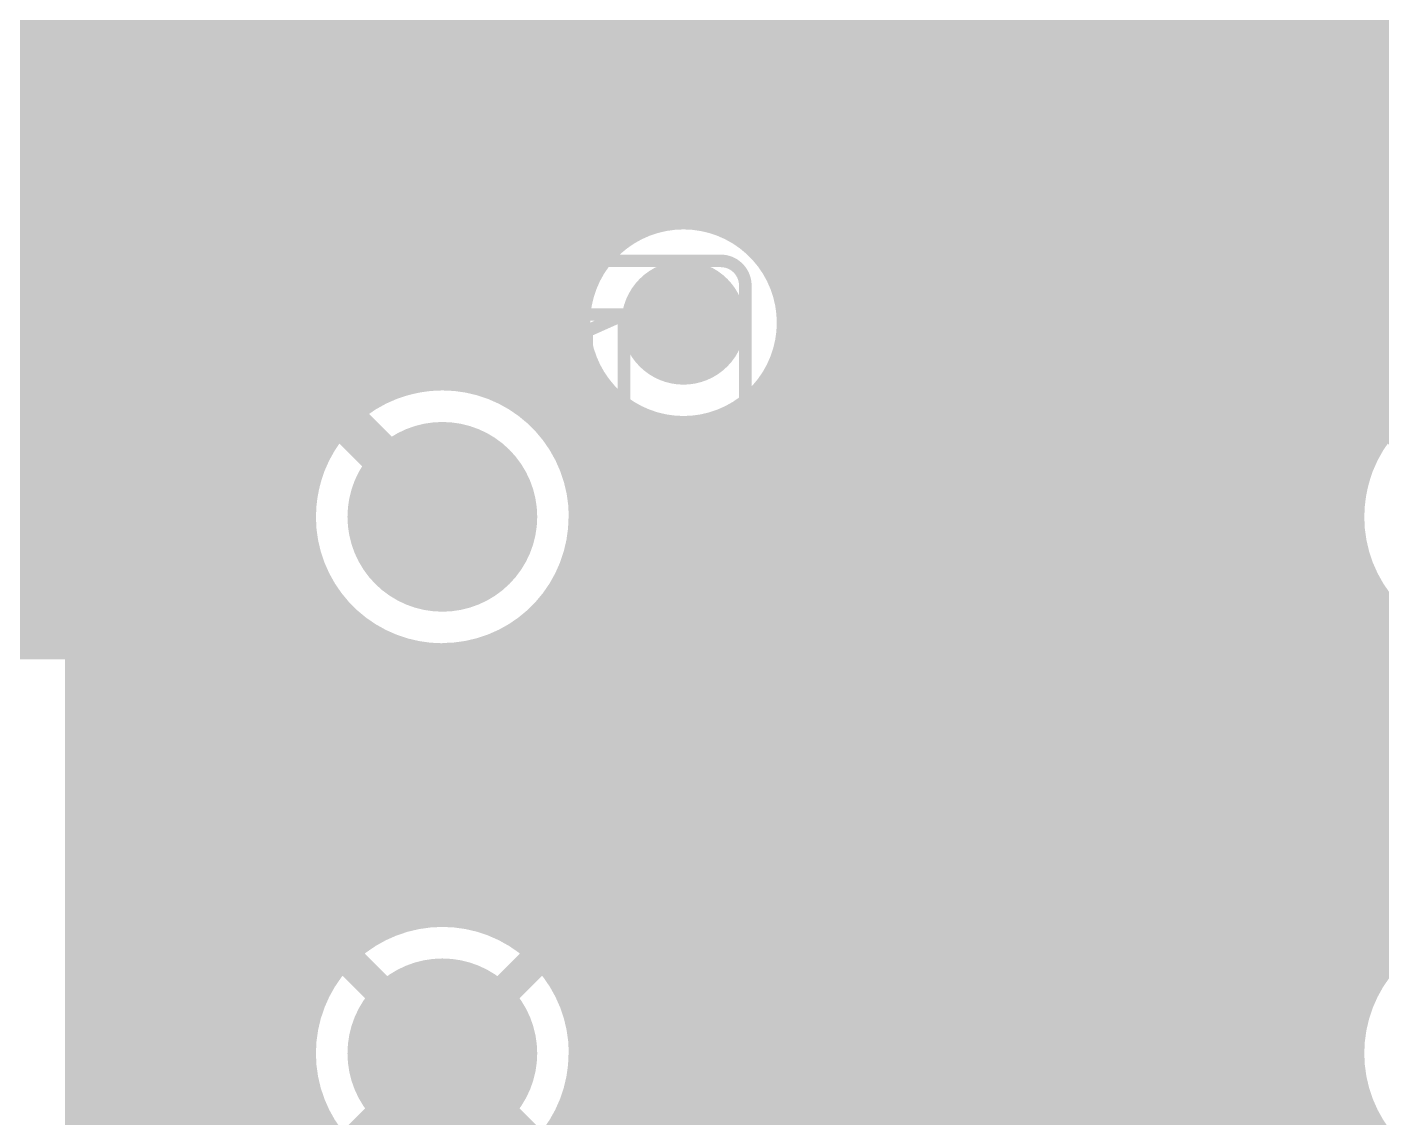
# Model space of a CAD drawing. Extents: x -5 to 100, y -56 to 115.
# Drawn here: x 8.3 to 24.72, y 10.57 to 23.79 of the extents above; entities that cross this region are included whole.
import ezdxf

# ---------------------------------------------------------------- set-up
doc = ezdxf.new("R2010")
doc.units = 0
doc.header["$MEASUREMENT"] = 0
doc.layers.get('0').update_dxf_attribs({"linetype": 'CONTINUOUS'})
for name, color, linetype in [('22-314-0_BOT', 7, 'CONTINUOUS'), ('22-314-0_DRD', 7, 'CONTINUOUS'), ('22-314-0_DRL', 2, 'CONTINUOUS'), ('22-314-0_SMB', 4, 'CONTINUOUS'), ('22-314-0_SMT', 3, 'CONTINUOUS'), ('22-314-0_SST', 5, 'CONTINUOUS'), ('22-314-0_TOP', 10, 'CONTINUOUS'), ('THRUHOLE_NPT', 9, 'CONTINUOUS'), ('THRUHOLE_TAP', 12, 'CONTINUOUS')]:
    doc.layers.add(name, color=color, linetype=linetype)

# ---------------------------------------------------------------- blocks, each defined once
blk = doc.blocks.new('ROUND_3')
at = {"const_width": 1.14935}
blk.add_lwpolyline([(-0.574674, 0, 1), (0.574674, 0, 1)], format="xyb", close=True, dxfattribs=at)
blk = doc.blocks.new('ROUND_4')
at = {"const_width": 0.7493}
blk.add_lwpolyline([(-0.37465, 0, 1), (0.37465, 0, 1)], format="xyb", close=True, dxfattribs=at)
blk = doc.blocks.new('ROUND_5')
at = {"const_width": 0.75057}
blk.add_lwpolyline([(-0.375284, 0, 1), (0.375284, 0, 1)], format="xyb", close=True, dxfattribs=at)
blk = doc.blocks.new('ROUND_18')
at = {"const_width": 0.65024}
blk.add_lwpolyline([(-0.32512, 0, 1), (0.32512, 0, 1)], format="xyb", close=True, dxfattribs=at)

msp = doc.modelspace()

# ---------------------------------------------------------------- linework, layer by layer
at = {"layer": '22-314-0_BOT'}
for points, const_width in [([(13.335, 17.85366), (2.286, 28.90266), (2.286, 67.818), (6.604, 72.136), (6.604, 95.504), (3.302, 98.806), (3.302, 104.35082), (5.25018, 106.299)], 0.508), ([(26.035, 17.85366), (21.53666, 22.352), (10.668, 22.352), (3.556, 29.464), (3.556, 67.564), (7.366, 71.374), (7.366, 95.7707), (5.25018, 97.86874), (5.25018, 101.69906)], 0.508), ([(4.318, 29.77896), (10.98296, 23.114)], 0.254), ([(1.75006, 28.3591), (11.75512, 18.35658)], 0.254), ([(9.11606, 27.14244), (12.66952, 23.59152)], 0.254), ([(10.3632, 25.89784), (10.3632, 23.73376)], 0.254), ([(10.5918, 25.66924), (10.5918, 23.50516)], 0.254), ([(10.8204, 25.44064), (10.8204, 23.27656)], 0.254), ([(11.049, 25.21204), (11.049, 23.114)], 0.254), ([(11.2776, 24.98344), (11.2776, 23.114)], 0.254), ([(11.5062, 24.75484), (11.5062, 23.114)], 0.254), ([(11.7348, 24.52624), (11.7348, 23.114)], 0.254), ([(11.9634, 24.29764), (11.9634, 23.114)], 0.254), ([(12.192, 24.06904), (12.192, 23.114)], 0.254), ([(12.4206, 23.84044), (12.4206, 23.114)], 0.254), ([(12.46124, 23.7998), (10.29716, 23.7998)], 0.254), ([(12.68984, 23.5712), (10.52576, 23.5712)], 0.254), ([(12.6492, 23.61184), (12.6492, 23.114)], 0.254), ([(28.41244, 23.3426), (10.75436, 23.3426)], 0.254), ([(12.8778, 23.44166), (12.8778, 23.114)], 0.254), ([(13.1064, 23.37562), (13.1064, 23.114)], 0.254), ([(28.38704, 23.368), (13.208, 23.368)], 0.254), ([(13.335, 23.368), (13.335, 23.114)], 0.254), ([(13.5636, 23.368), (13.5636, 23.114)], 0.254), ([(13.7922, 23.368), (13.7922, 23.114)], 0.254), ([(14.0208, 23.368), (14.0208, 23.114)], 0.254), ([(14.2494, 23.368), (14.2494, 23.114)], 0.254), ([(14.478, 23.368), (14.478, 23.114)], 0.254), ([(14.7066, 23.368), (14.7066, 23.114)], 0.254), ([(14.9352, 23.368), (14.9352, 23.114)], 0.254), ([(15.1638, 23.368), (15.1638, 23.114)], 0.254), ([(15.3924, 23.368), (15.3924, 23.114)], 0.254), ([(15.621, 23.368), (15.621, 23.114)], 0.254), ([(15.8496, 23.368), (15.8496, 23.114)], 0.254), ([(16.0782, 23.368), (16.0782, 23.114)], 0.254), ([(16.3068, 23.368), (16.3068, 23.114)], 0.254), ([(16.5354, 23.368), (16.5354, 23.114)], 0.254), ([(16.764, 23.368), (16.764, 23.114)], 0.254), ([(16.9926, 23.368), (16.9926, 23.114)], 0.254), ([(17.2212, 23.368), (17.2212, 23.114)], 0.254), ([(17.4498, 23.368), (17.4498, 23.114)], 0.254), ([(17.6784, 23.368), (17.6784, 23.114)], 0.254), ([(17.907, 23.368), (17.907, 23.114)], 0.254), ([(18.1356, 23.368), (18.1356, 23.114)], 0.254), ([(18.3642, 23.368), (18.3642, 23.114)], 0.254), ([(18.5928, 23.368), (18.5928, 23.114)], 0.254), ([(18.8214, 23.368), (18.8214, 23.114)], 0.254), ([(19.05, 23.368), (19.05, 23.114)], 0.254), ([(19.2786, 23.368), (19.2786, 23.114)], 0.254), ([(19.5072, 23.368), (19.5072, 23.114)], 0.254), ([(19.7358, 23.368), (19.7358, 23.114)], 0.254), ([(19.9644, 23.368), (19.9644, 23.114)], 0.254), ([(20.193, 23.368), (20.193, 23.114)], 0.254), ([(20.4216, 23.368), (20.4216, 23.114)], 0.254), ([(20.6502, 23.368), (20.6502, 23.114)], 0.254), ([(20.8788, 23.368), (20.8788, 23.114)], 0.254), ([(21.1074, 23.368), (21.1074, 23.114)], 0.254), ([(21.336, 23.368), (21.336, 23.114)], 0.254), ([(21.5646, 23.368), (21.5646, 23.114)], 0.254), ([(21.7932, 23.368), (21.7932, 23.06828)], 0.254), ([(22.0218, 23.368), (22.0218, 22.93874)], 0.254), ([(22.2504, 23.368), (22.2504, 22.71522)], 0.254), ([(22.479, 23.368), (22.479, 22.48662)], 0.254), ([(22.7076, 23.368), (22.7076, 22.25802)], 0.254), ([(22.9362, 23.368), (22.9362, 22.02942)], 0.254), ([(23.1648, 23.368), (23.1648, 21.80082)], 0.254), ([(23.3934, 23.368), (23.3934, 21.57222)], 0.254), ([(23.622, 23.368), (23.622, 21.34362)], 0.254), ([(23.8506, 23.368), (23.8506, 21.11502)], 0.254), ([(24.0792, 23.368), (24.0792, 20.88642)], 0.254), ([(24.3078, 23.368), (24.3078, 20.65782)], 0.254), ([(24.5364, 23.368), (24.5364, 20.42922)], 0.254), ([(24.765, 23.368), (24.765, 20.20062)], 0.254), ([(21.53666, 23.114), (10.98296, 23.114)], 0.254), ([(28.64104, 23.114), (21.53666, 23.114)], 0.254), ([(28.86964, 22.8854), (22.08022, 22.8854)], 0.254), ([(22.08022, 22.8854), (25.53208, 19.43354)], 0.254), ([(29.09824, 22.6568), (22.30882, 22.6568)], 0.254), ([(29.32684, 22.4282), (22.53742, 22.4282)], 0.254), ([(29.55544, 22.1996), (22.76602, 22.1996)], 0.254), ([(29.78404, 21.971), (22.99462, 21.971)], 0.254), ([(8.3693, 21.7424), (-3.81, 21.7424)], 0.254), ([(8.3058, 21.8059), (8.3058, 16.256)], 0.254), ([(30.01264, 21.7424), (23.22322, 21.7424)], 0.254), ([(8.5344, 21.5773), (8.5344, 16.256)], 0.254), ([(21.2217, 21.59), (10.67562, 21.59)], 0.254), ([(10.67562, 21.59), (12.83208, 19.43354)], 0.254), ([(10.8204, 21.59), (10.8204, 21.44522)], 0.254), ([(11.049, 21.59), (11.049, 21.21662)], 0.254), ([(11.2776, 21.59), (11.2776, 20.98802)], 0.254), ([(11.5062, 21.59), (11.5062, 20.75942)], 0.254), ([(11.7348, 21.59), (11.7348, 20.53082)], 0.254), ([(11.9634, 21.59), (11.9634, 20.30222)], 0.254), ([(12.192, 21.59), (12.192, 20.07362)], 0.254), ([(12.4206, 21.59), (12.4206, 19.84502)], 0.254), ([(12.6492, 21.59), (12.6492, 19.61642)], 0.254), ([(12.8778, 21.59), (12.8778, 19.44878)], 0.254), ([(13.1064, 21.59), (13.1064, 19.49704)], 0.254), ([(13.335, 21.59), (13.335, 19.51228)], 0.254), ([(13.5636, 21.59), (13.5636, 19.49704)], 0.254), ([(13.7922, 21.59), (13.7922, 19.44878)], 0.254), ([(14.0208, 21.59), (14.0208, 19.36242)], 0.254), ([(14.2494, 21.59), (14.2494, 19.23796)], 0.254), ([(14.478, 21.59), (14.478, 19.05508)], 0.254), ([(14.7066, 21.59), (14.7066, 18.78584)], 0.254), ([(14.9352, 21.59), (14.9352, 18.288)], 0.254), ([(15.1638, 21.59), (15.1638, 20.828)], 0.254), ([(15.3924, 21.59), (15.3924, 21.1201)], 0.254), ([(15.621, 21.59), (15.621, 21.29028)], 0.254), ([(15.8496, 21.59), (15.8496, 21.39442)], 0.254), ([(16.0782, 21.59), (16.0782, 21.4503)], 0.254), ([(16.3068, 21.59), (16.3068, 21.46046)], 0.254), ([(16.5354, 21.59), (16.5354, 21.42998)], 0.254), ([(16.764, 21.59), (16.764, 21.35378)], 0.254), ([(16.9926, 21.59), (16.9926, 21.2217)], 0.254), ([(17.2212, 21.59), (17.2212, 21.00834)], 0.254), ([(17.4498, 21.59), (17.4498, 20.59686)], 0.254), ([(17.6784, 21.59), (17.6784, -3.175)], 0.254), ([(17.907, 21.59), (17.907, -3.175)], 0.254), ([(18.1356, 21.59), (18.1356, -3.175)], 0.254), ([(18.3642, 21.59), (18.3642, -3.175)], 0.254), ([(18.5928, 21.59), (18.5928, -3.175)], 0.254), ([(18.8214, 21.59), (18.8214, -3.175)], 0.254), ([(19.05, 21.59), (19.05, -3.175)], 0.254), ([(19.2786, 21.59), (19.2786, -3.175)], 0.254), ([(19.5072, 21.59), (19.5072, -3.175)], 0.254), ([(19.7358, 21.59), (19.7358, -3.175)], 0.254), ([(19.9644, 21.59), (19.9644, -3.175)], 0.254), ([(20.193, 21.59), (20.193, -3.175)], 0.254), ([(20.4216, 21.59), (20.4216, -3.175)], 0.254), ([(20.6502, 21.59), (20.6502, -3.175)], 0.254), ([(20.8788, 21.59), (20.8788, -3.175)], 0.254), ([(21.1074, 21.59), (21.1074, -3.175)], 0.254), ([(21.2217, 21.59), (24.45512, 18.35658)], 0.254), ([(8.5979, 21.5138), (-3.81, 21.5138)], 0.254), ([(21.2979, 21.5138), (10.75182, 21.5138)], 0.254), ([(21.336, 21.4757), (21.336, -3.175)], 0.254), ([(30.24124, 21.5138), (23.45182, 21.5138)], 0.254), ([(8.8265, 21.2852), (-3.81, 21.2852)], 0.254), ([(8.763, 21.3487), (8.763, 16.256)], 0.254), ([(15.61084, 21.2852), (10.98042, 21.2852)], 0.254), ([(21.5265, 21.2852), (16.89862, 21.2852)], 0.254), ([(21.5646, 21.2471), (21.5646, -3.175)], 0.254), ([(28.31084, 21.2852), (23.68042, 21.2852)], 0.254), ([(9.0551, 21.0566), (-3.81, 21.0566)], 0.254), ([(8.9916, 21.1201), (8.9916, -3.175)], 0.254), ([(15.3289, 21.0566), (11.20902, 21.0566)], 0.254), ([(21.7551, 21.0566), (17.18056, 21.0566)], 0.254), ([(28.0289, 21.0566), (23.90902, 21.0566)], 0.254), ([(9.2202, 20.8915), (9.2202, -3.175)], 0.254), ([(21.7932, 21.0185), (21.7932, -3.175)], 0.254), ([(9.2837, 20.828), (-3.81, 20.828)], 0.254), ([(15.1638, 20.828), (11.43762, 20.828)], 0.254), ([(21.9837, 20.828), (17.34566, 20.828)], 0.254), ([(22.0218, 20.7899), (22.0218, -3.175)], 0.254), ([(27.8638, 20.828), (24.13762, 20.828)], 0.254), ([(9.5123, 20.5994), (-3.81, 20.5994)], 0.254), ([(9.4488, 20.6629), (9.4488, -3.175)], 0.254), ([(15.0622, 20.5994), (11.66622, 20.5994)], 0.254), ([(22.2123, 20.5994), (17.44726, 20.5994)], 0.254), ([(22.2504, 20.5613), (22.2504, -3.175)], 0.254), ([(27.7622, 20.5994), (24.36622, 20.5994)], 0.254), ([(9.6774, 20.4343), (9.6774, -3.175)], 0.254), ([(9.7409, 20.3708), (-3.81, 20.3708)], 0.254), ([(15.00886, 20.3708), (11.89482, 20.3708)], 0.254), ([(22.4409, 20.3708), (17.5006, 20.3708)], 0.254), ([(22.479, 20.3327), (22.479, -3.175)], 0.254), ([(27.70886, 20.3708), (24.59482, 20.3708)], 0.254), ([(9.9695, 20.1422), (-3.81, 20.1422)], 0.254), ([(9.906, 20.2057), (9.906, -3.175)], 0.254), ([(14.9987, 20.1422), (12.12342, 20.1422)], 0.254), ([(22.6695, 20.1422), (17.51076, 20.1422)], 0.254), ([(22.7076, 20.1041), (22.7076, -3.175)], 0.254), ([(27.6987, 20.1422), (24.82342, 20.1422)], 0.254), ([(10.1981, 19.9136), (-3.81, 19.9136)], 0.254), ([(10.1346, 19.9771), (10.1346, -3.175)], 0.254), ([(15.03172, 19.9136), (12.35202, 19.9136)], 0.254), ([(22.8981, 19.9136), (17.47774, 19.9136)], 0.254), ([(10.3632, 19.7485), (10.3632, -3.175)], 0.254), ([(17.4498, 19.812), (17.4498, -3.175)], 0.254), ([(22.9362, 19.8755), (22.9362, -3.175)], 0.254), ([(10.4267, 19.685), (-3.81, 19.685)], 0.254), ([(15.11046, 19.685), (12.58062, 19.685)], 0.254), ([(15.1638, 19.58086), (15.1638, -3.175)], 0.254), ([(23.1267, 19.685), (17.399, 19.685)], 0.254), ([(23.1648, 19.6469), (23.1648, -3.175)], 0.254), ([(10.6553, 19.4564), (-3.81, 19.4564)], 0.254), ([(10.5918, 19.5199), (10.5918, -3.175)], 0.254), ([(12.90828, 19.4564), (12.80922, 19.4564)], 0.254), ([(15.24508, 19.4564), (13.76172, 19.4564)], 0.254), ([(23.3553, 19.4564), (17.26438, 19.4564)], 0.254), ([(23.3934, 19.4183), (23.3934, -3.175)], 0.254), ([(10.8204, 19.2913), (10.8204, -3.175)], 0.254), ([(15.3924, 19.28876), (15.3924, -3.175)], 0.254), ([(17.2212, 19.40052), (17.2212, -3.175)], 0.254), ([(10.8839, 19.2278), (-3.81, 19.2278)], 0.254), ([(15.46352, 19.2278), (14.2621, 19.2278)], 0.254), ([(15.621, 19.11858), (15.621, -3.175)], 0.254), ([(16.9926, 19.18716), (16.9926, -3.175)], 0.254), ([(23.5839, 19.2278), (17.04594, 19.2278)], 0.254), ([(23.622, 19.1897), (23.622, -3.175)], 0.254), ([(11.1125, 18.9992), (-3.81, 18.9992)], 0.254), ([(11.049, 19.0627), (11.049, -3.175)], 0.254), ([(15.89786, 18.9992), (14.53388, 18.9992)], 0.254), ([(15.8496, 19.01444), (15.8496, -3.175)], 0.254), ([(16.0782, 18.95856), (16.0782, -3.175)], 0.254), ([(16.3068, 18.9484), (16.3068, -3.175)], 0.254), ([(16.5354, 18.97888), (16.5354, -3.175)], 0.254), ([(23.8125, 18.9992), (16.6116, 18.9992)], 0.254), ([(16.764, 19.05508), (16.764, -3.175)], 0.254), ([(23.8506, 18.9611), (23.8506, -3.175)], 0.254), ([(11.3411, 18.7706), (-3.81, 18.7706)], 0.254), ([(11.2776, 18.8341), (11.2776, -3.175)], 0.254), ([(24.0411, 18.7706), (14.71676, 18.7706)], 0.254), ([(11.5062, 18.6055), (11.5062, -3.175)], 0.254), ([(24.0792, 18.7325), (24.0792, -3.175)], 0.254), ([(11.5697, 18.542), (-3.81, 18.542)], 0.254), ([(24.2697, 18.542), (14.84376, 18.542)], 0.254), ([(24.3078, 18.5039), (24.3078, -3.175)], 0.254), ([(11.74242, 18.3134), (-3.81, 18.3134)], 0.254), ([(11.7348, 18.3769), (11.7348, 18.288)], 0.254), ([(24.44242, 18.3134), (14.92758, 18.3134)], 0.254), ([(11.69162, 18.0848), (-3.81, 18.0848)], 0.254), ([(24.39162, 18.0848), (14.97584, 18.0848)], 0.254), ([(11.67638, 17.8562), (-3.81, 17.8562)], 0.254), ([(24.37638, 17.8562), (14.99108, 17.8562)], 0.254), ([(11.69162, 17.6276), (-3.81, 17.6276)], 0.254), ([(24.39162, 17.6276), (14.97584, 17.6276)], 0.254), ([(11.73988, 17.399), (-3.81, 17.399)], 0.254), ([(11.7348, 17.42186), (11.7348, 11.78814)], 0.254), ([(24.43988, 17.399), (14.92758, 17.399)], 0.254), ([(14.9352, 17.42186), (14.9352, 11.78814)], 0.254), ([(11.8237, 17.1704), (-3.81, 17.1704)], 0.254), ([(24.5237, 17.1704), (14.84376, 17.1704)], 0.254), ([(24.5364, 17.145), (24.5364, 12.06246)], 0.254), ([(11.9507, 16.9418), (-3.81, 16.9418)], 0.254), ([(24.6507, 16.9418), (14.7193, 16.9418)], 0.254), ([(11.9634, 16.92402), (11.9634, 12.28598)], 0.254), ([(14.7066, 16.92402), (14.7066, 12.28598)], 0.254), ([(24.765, 16.7894), (24.765, 12.4206)], 0.254), ([(12.13104, 16.7132), (-3.81, 16.7132)], 0.254), ([(12.192, 16.65224), (12.192, 12.55522)], 0.254), ([(14.478, 16.65224), (14.478, 12.55522)], 0.254), ([(24.83104, 16.7132), (14.53642, 16.7132)], 0.254), ([(12.40028, 16.4846), (-3.81, 16.4846)], 0.254), ([(12.4206, 16.4719), (12.4206, 12.7381)], 0.254), ([(14.2494, 16.4719), (14.2494, 12.7381)], 0.254), ([(25.10028, 16.4846), (14.26718, 16.4846)], 0.254), ([(12.6492, 16.3449), (12.6492, 12.86256)], 0.254), ([(14.0208, 16.3449), (14.0208, 12.86256)], 0.254), ([(12.89558, 16.256), (-3.81, 16.256)], 0.254), ([(8.89, 16.256), (5.08, 16.256), (5.08, 9.906)], 0.254), ([(8.89, 16.256), (8.89, 9.906)], 0.254), ([(12.8778, 16.26108), (12.8778, 12.94892)], 0.254), ([(13.1064, 16.21282), (13.1064, 12.99718)], 0.254), ([(13.335, 16.19758), (13.335, 13.01242)], 0.254), ([(13.5636, 16.21282), (13.5636, 12.99718)], 0.254), ([(25.59558, 16.256), (13.77442, 16.256)], 0.254), ([(13.7922, 16.26108), (13.7922, 12.94892)], 0.254), ([(33.02, 16.0274), (8.89, 16.0274)], 0.254), ([(33.02, 15.7988), (8.89, 15.7988)], 0.254), ([(33.02, 15.5702), (8.89, 15.5702)], 0.254), ([(33.02, 15.3416), (8.89, 15.3416)], 0.254), ([(33.02, 15.113), (8.89, 15.113)], 0.254), ([(33.02, 14.8844), (8.89, 14.8844)], 0.254), ([(33.02254, 14.6558), (8.89, 14.6558)], 0.254), ([(33.0835, 14.4272), (8.89, 14.4272)], 0.254), ([(33.23844, 14.1986), (8.89, 14.1986)], 0.254), ([(33.46704, 13.97), (8.89, 13.97)], 0.254), ([(33.69564, 13.7414), (8.89, 13.7414)], 0.254), ([(33.92424, 13.5128), (8.89, 13.5128)], 0.254), ([(34.15284, 13.2842), (8.89, 13.2842)], 0.254), ([(34.38144, 13.0556), (8.89, 13.0556)], 0.254), ([(12.573, 12.827), (8.89, 12.827)], 0.254), ([(25.273, 12.827), (14.097, 12.827)], 0.254), ([(12.23772, 12.5984), (8.89, 12.5984)], 0.254), ([(12.20724, 12.48156), (13.335, 11.3538)], 0.381), ([(14.46276, 12.48156), (13.335, 11.3538)], 0.381), ([(24.93772, 12.5984), (14.42974, 12.5984)], 0.254), ([(24.90724, 12.48156), (26.035, 11.3538)], 0.381), ([(12.02436, 12.3698), (8.89, 12.3698)], 0.254), ([(24.72436, 12.3698), (14.64564, 12.3698)], 0.254), ([(11.8745, 12.1412), (8.89, 12.1412)], 0.254), ([(24.5745, 12.1412), (14.79296, 12.1412)], 0.254), ([(11.7729, 11.9126), (8.89, 11.9126)], 0.254), ([(24.4729, 11.9126), (14.89456, 11.9126)], 0.254), ([(11.7094, 11.684), (8.89, 11.684)], 0.254), ([(24.4094, 11.684), (14.95806, 11.684)], 0.254), ([(11.67892, 11.4554), (8.89, 11.4554)], 0.254), ([(12.20724, 10.22604), (13.335, 11.3538)], 0.381), ([(14.46276, 10.22604), (13.335, 11.3538)], 0.381), ([(24.37892, 11.4554), (14.98854, 11.4554)], 0.254), ([(11.68146, 11.2268), (8.89, 11.2268)], 0.254), ([(24.38146, 11.2268), (14.98854, 11.2268)], 0.254), ([(11.71448, 10.9982), (8.89, 10.9982)], 0.254), ([(11.7348, 10.922), (11.7348, -3.175)], 0.254), ([(14.9352, 10.922), (14.9352, -3.175)], 0.254), ([(24.41448, 10.9982), (14.95298, 10.9982)], 0.254), ([(11.78306, 10.7696), (8.89, 10.7696)], 0.254), ([(24.48306, 10.7696), (14.88694, 10.7696)], 0.254), ([(11.88974, 10.541), (8.89, 10.541)], 0.254), ([(24.58974, 10.541), (14.77772, 10.541)], 0.254), ([(24.5364, 10.64514), (24.5364, -3.175)], 0.254)]:
    msp.add_lwpolyline(points, dxfattribs=dict(at, const_width=const_width))
at = {"layer": '22-314-0_BOT', "const_width": 0.254}
for points in [[(12.66952, 23.59152, 0.1989124), (13.208, 23.36848)], [(22.07514, 22.89048, 0.1989124), (21.53666, 23.11352)], [(22.07514, 22.89048, 0.1989124), (21.53666, 23.11352)], [(16.256, 21.463, 0.4142136), (14.9987, 20.2057)], [(17.5133, 20.2057, 0.4142136), (16.256, 21.463)], [(14.9987, 20.2057, 0.4142136), (16.256, 18.9484)], [(16.256, 18.9484, 0.4142136), (17.5133, 20.2057)], [(13.335, 19.51228, 0.0771992), (12.83189, 19.43414)], [(14.99362, 17.85366, 0.4142136), (13.335, 19.51228)], [(11.75512, 18.35658, 0.0771992), (11.67701, 17.85366)], [(24.45512, 18.35658, 0.0771992), (24.37701, 17.85366)], [(11.67638, 17.85366, 0.4142136), (13.335, 16.19504)], [(13.335, 16.19758, 0.4142136), (14.99108, 17.85366)], [(24.37638, 17.85366, 0.4142136), (26.035, 16.19504)], [(13.335, 13.01242, 0.4142136), (11.67638, 11.3538)], [(14.99362, 11.3538, 0.4142136), (13.335, 13.01242)], [(26.035, 13.01242, 0.4142136), (24.37638, 11.3538)], [(11.67638, 11.3538, 0.4142136), (13.335, 9.69518)], [(13.335, 9.69772, 0.4142136), (14.99108, 11.3538)], [(24.37638, 11.3538, 0.4142136), (26.035, 9.69518)]]:
    msp.add_lwpolyline(points, format="xyb", dxfattribs=at)
at = {"layer": '22-314-0_DRD', "const_width": 0.254}
for points in [[(16.256, 20.8407), (16.256, 19.5707)], [(16.891, 20.2057), (15.621, 20.2057)], [(12.7, 18.48866), (12.7, 17.21866)], [(13.97, 18.48866), (12.7, 18.48866)], [(13.97, 18.48866), (12.7, 17.21866)], [(13.97, 17.21866), (12.7, 18.48866)], [(13.97, 17.21866), (13.97, 18.48866)], [(12.7, 17.21866), (13.97, 17.21866)], [(12.7, 11.9888), (12.7, 10.7188)], [(13.97, 11.9888), (12.7, 11.9888)], [(13.97, 11.9888), (12.7, 10.7188)], [(13.97, 10.7188), (12.7, 11.9888)], [(13.97, 10.7188), (13.97, 11.9888)], [(12.7, 10.7188), (13.97, 10.7188)]]:
    msp.add_lwpolyline(points, dxfattribs=at)
at = {"layer": '22-314-0_SST', "const_width": 0.1524}
for points in [[(13.52042, 21.76018), (13.52042, 22.77618), (13.40358, 22.606)], [(12.50442, 22.098), (12.50442, 21.92782), (12.56538, 21.76018), (12.8016, 21.76018), (12.86002, 21.92782), (12.86002, 22.77618)], [(12.92098, 22.77618), (12.68222, 22.77618)], [(14.41958, 22.26818), (14.478, 22.43582), (14.478, 22.606), (14.41958, 22.77618), (14.06398, 22.77618), (14.00302, 22.606), (14.00302, 22.43582), (14.06398, 22.26818), (14.41958, 22.26818), (14.478, 22.098), (14.478, 21.92782), (14.41958, 21.76018), (14.06398, 21.76018), (14.00302, 21.92782), (14.00302, 22.098), (14.06398, 22.26818)], [(13.6398, 21.76018), (13.40358, 21.76018)], [(16.70558, 20.955), (9.96442, 20.955)], [(29.40558, 20.955), (22.66442, 20.955)], [(9.6647, 20.65528), (9.6647, 8.255), (11.18362, 8.255), (15.48384, 8.255), (15.48384, 5.95376), (11.18362, 5.95376), (9.96442, 5.95376)], [(17.0053, 6.25602), (17.0053, 8.255), (17.0053, 20.65528)], [(22.3647, 20.65528), (22.3647, 8.255), (23.88362, 8.255), (28.18384, 8.255), (28.18384, 5.95376), (23.88362, 5.95376), (22.66442, 5.95376)], [(11.13536, 20.30476), (15.53464, 20.30476), (15.08506, 20.1041), (11.58494, 20.1041), (11.13536, 20.30476), (11.13536, 17.30502), (10.8839, 17.30502), (10.8839, 14.6558), (15.53464, 14.6558), (15.08506, 14.85392), (10.8839, 14.85392)], [(15.53464, 14.6558), (15.53464, 20.30476)], [(23.83536, 20.30476), (28.23464, 20.30476), (27.78506, 20.1041), (24.28494, 20.1041), (23.83536, 20.30476), (23.83536, 17.30502), (23.5839, 17.30502), (23.5839, 14.6558), (28.23464, 14.6558), (27.78506, 14.85392), (23.5839, 14.85392)], [(11.58494, 20.1041), (11.58494, 16.85544), (10.8839, 16.85544)], [(15.08506, 20.1041), (15.08506, 14.85392)], [(24.28494, 20.1041), (24.28494, 16.85544), (23.5839, 16.85544)], [(11.58494, 16.85544), (11.13536, 17.30502)], [(24.28494, 16.85544), (23.83536, 17.30502)], [(11.13536, 11.55446), (10.8839, 11.55446), (10.8839, 8.70458), (15.53464, 8.70458), (15.53464, 11.90498), (15.78356, 11.90498), (15.78356, 14.47546), (10.8839, 14.47546), (10.8839, 11.90498), (11.13536, 11.90498), (11.13536, 11.55446), (11.58494, 11.10488), (10.8839, 11.10488)], [(23.83536, 11.55446), (23.5839, 11.55446), (23.5839, 8.70458), (28.23464, 8.70458), (28.23464, 11.90498), (28.48356, 11.90498), (28.48356, 14.47546), (23.5839, 14.47546), (23.5839, 11.90498), (23.83536, 11.90498), (23.83536, 11.55446), (24.28494, 11.10488), (23.5839, 11.10488)], [(10.8839, 14.35354), (15.78356, 14.35354)], [(23.5839, 14.35354), (28.48356, 14.35354)], [(15.08506, 9.1059), (15.08506, 12.35456), (15.53464, 11.90498)], [(11.58494, 11.10488), (11.58494, 12.35456), (10.8839, 12.35456)], [(11.13536, 11.90498), (11.58494, 12.35456)], [(15.78356, 12.35456), (15.08506, 12.35456)], [(24.28494, 11.10488), (24.28494, 12.35456), (23.5839, 12.35456)], [(23.83536, 11.90498), (24.28494, 12.35456)]]:
    msp.add_lwpolyline(points, dxfattribs=at)
for points in [[(9.96442, 20.955, 0.4142136), (9.6647, 20.65528)], [(17.0053, 20.65528, 0.4142136), (16.70558, 20.955)], [(22.66442, 20.955, 0.4142136), (22.3647, 20.65528)]]:
    msp.add_lwpolyline(points, format="xyb", dxfattribs=at)
at = {"layer": '22-314-0_TOP'}
for points, const_width in [([(8.3058, 41.22166), (8.3058, 16.256)], 0.254), ([(8.5344, 41.22166), (8.5344, 16.256)], 0.254), ([(8.763, 41.22166), (8.763, 16.256)], 0.254), ([(8.9916, 41.22166), (8.9916, -3.175)], 0.254), ([(9.2202, 41.22166), (9.2202, -3.175)], 0.254), ([(9.4488, 41.22166), (9.4488, -3.175)], 0.254), ([(9.6774, 41.22166), (9.6774, -3.175)], 0.254), ([(9.906, 41.22166), (9.906, -3.175)], 0.254), ([(10.1346, 41.22166), (10.1346, -3.175)], 0.254), ([(10.3632, 41.22166), (10.3632, -3.175)], 0.254), ([(10.5918, 41.22166), (10.5918, -3.175)], 0.254), ([(10.8204, 41.22166), (10.8204, -3.175)], 0.254), ([(11.049, 41.22166), (11.049, -3.175)], 0.254), ([(11.2776, 41.22166), (11.2776, -3.175)], 0.254), ([(11.5062, 41.22166), (11.5062, -3.175)], 0.254), ([(11.7348, 34.83356), (11.7348, 18.288)], 0.254), ([(11.9634, 34.45002), (11.9634, 18.78584)], 0.254), ([(12.192, 34.21634), (12.192, 19.05508)], 0.254), ([(12.4206, 34.05378), (12.4206, 19.23796)], 0.254), ([(12.6492, 33.94202), (12.6492, 19.36242)], 0.254), ([(12.8778, 33.8709), (12.8778, 19.44878)], 0.254), ([(13.5636, 33.85566), (13.5636, 19.49704)], 0.254), ([(13.7922, 33.87344), (13.7922, 19.44878)], 0.254), ([(13.1064, 33.8328), (13.1064, 19.49704)], 0.254), ([(13.335, 33.82772), (13.335, 19.51228)], 0.254), ([(14.0208, 33.64484), (14.0208, 19.36242)], 0.254), ([(14.2494, 33.41624), (14.2494, 19.23796)], 0.254), ([(14.478, 33.18764), (14.478, 19.05508)], 0.254), ([(14.7066, 32.95904), (14.7066, 18.78584)], 0.254), ([(14.9352, 32.73044), (14.9352, 18.288)], 0.254), ([(15.1638, 32.50184), (15.1638, 20.828)], 0.254), ([(15.3924, 32.27324), (15.3924, 21.1201)], 0.254), ([(15.621, 32.04464), (15.621, 21.29028)], 0.254), ([(15.8496, 31.81604), (15.8496, 21.39442)], 0.254), ([(16.0782, 31.58744), (16.0782, 21.4503)], 0.254), ([(16.3068, 31.36138), (16.3068, 21.46046)], 0.254), ([(16.5354, 31.13278), (16.5354, 21.42998)], 0.254), ([(16.764, 30.90418), (16.764, 21.35378)], 0.254), ([(16.9926, 30.67558), (16.9926, 21.2217)], 0.254), ([(17.2212, 30.44698), (17.2212, 21.00834)], 0.254), ([(17.4498, 30.2895), (17.4498, 20.59686)], 0.254), ([(17.6784, 30.22854), (17.6784, -3.175)], 0.254), ([(17.907, 30.226), (17.907, -3.175)], 0.254), ([(18.1356, 30.226), (18.1356, -3.175)], 0.254), ([(18.3642, 30.226), (18.3642, -3.175)], 0.254), ([(18.5928, 30.226), (18.5928, -3.175)], 0.254), ([(18.8214, 30.226), (18.8214, -3.175)], 0.254), ([(19.05, 30.226), (19.05, -3.175)], 0.254), ([(19.2786, 30.226), (19.2786, -3.175)], 0.254), ([(19.5072, 30.226), (19.5072, -3.175)], 0.254), ([(19.7358, 30.226), (19.7358, -3.175)], 0.254), ([(19.9644, 30.226), (19.9644, -3.175)], 0.254), ([(20.193, 30.226), (20.193, -3.175)], 0.254), ([(20.4216, 30.226), (20.4216, -3.175)], 0.254), ([(20.6502, 30.226), (20.6502, -3.175)], 0.254), ([(20.8788, 30.226), (20.8788, -3.175)], 0.254), ([(21.1074, 30.226), (21.1074, -3.175)], 0.254), ([(21.336, 30.226), (21.336, -3.175)], 0.254), ([(21.5646, 30.226), (21.5646, -3.175)], 0.254), ([(21.7932, 30.226), (21.7932, -3.175)], 0.254), ([(22.0218, 30.226), (22.0218, -3.175)], 0.254), ([(22.2504, 30.226), (22.2504, -3.175)], 0.254), ([(22.479, 30.226), (22.479, -3.175)], 0.254), ([(22.7076, 30.226), (22.7076, -3.175)], 0.254), ([(22.9362, 30.226), (22.9362, -3.175)], 0.254), ([(23.1648, 30.226), (23.1648, -3.175)], 0.254), ([(23.3934, 30.226), (23.3934, -3.175)], 0.254), ([(23.622, 30.226), (23.622, -3.175)], 0.254), ([(23.8506, 30.226), (23.8506, -3.175)], 0.254), ([(24.0792, 30.226), (24.0792, -3.175)], 0.254), ([(24.3078, 30.226), (24.3078, -3.175)], 0.254), ([(24.5364, 30.226), (24.5364, 18.56232)], 0.254), ([(24.765, 30.226), (24.765, 18.92046)], 0.254), ([(48.768, 23.7998), (-3.81, 23.7998)], 0.254), ([(48.768, 23.5712), (-3.81, 23.5712)], 0.254), ([(48.768, 23.3426), (-3.81, 23.3426)], 0.254), ([(48.768, 23.114), (-3.81, 23.114)], 0.254), ([(48.768, 22.8854), (-3.81, 22.8854)], 0.254), ([(48.768, 22.6568), (-3.81, 22.6568)], 0.254), ([(48.768, 22.4282), (-3.81, 22.4282)], 0.254), ([(48.768, 22.1996), (-3.81, 22.1996)], 0.254), ([(48.768, 21.971), (-3.81, 21.971)], 0.254), ([(48.768, 21.7424), (-3.81, 21.7424)], 0.254), ([(48.768, 21.5138), (-3.81, 21.5138)], 0.254), ([(15.61084, 21.2852), (-3.81, 21.2852)], 0.254), ([(28.31084, 21.2852), (16.89862, 21.2852)], 0.254), ([(15.3289, 21.0566), (-3.81, 21.0566)], 0.254), ([(28.0289, 21.0566), (17.18056, 21.0566)], 0.254), ([(15.1638, 20.828), (-3.81, 20.828)], 0.254), ([(27.8638, 20.828), (17.34566, 20.828)], 0.254), ([(15.0622, 20.5994), (-3.81, 20.5994)], 0.254), ([(27.7622, 20.5994), (17.44726, 20.5994)], 0.254), ([(15.00886, 20.3708), (-3.81, 20.3708)], 0.254), ([(27.70886, 20.3708), (17.5006, 20.3708)], 0.254), ([(14.9987, 20.1422), (-3.81, 20.1422)], 0.254), ([(27.6987, 20.1422), (17.51076, 20.1422)], 0.254), ([(15.03172, 19.9136), (-3.81, 19.9136)], 0.254), ([(27.73172, 19.9136), (17.47774, 19.9136)], 0.254), ([(17.4498, 19.812), (17.4498, -3.175)], 0.254), ([(15.11046, 19.685), (-3.81, 19.685)], 0.254), ([(15.1638, 19.58086), (15.1638, -3.175)], 0.254), ([(27.81046, 19.685), (17.399, 19.685)], 0.254), ([(12.90828, 19.4564), (-3.81, 19.4564)], 0.254), ([(15.24508, 19.4564), (13.76172, 19.4564)], 0.254), ([(25.60828, 19.4564), (17.26438, 19.4564)], 0.254), ([(15.3924, 19.28876), (15.3924, -3.175)], 0.254), ([(17.2212, 19.40052), (17.2212, -3.175)], 0.254), ([(12.40536, 19.2278), (-3.81, 19.2278)], 0.254), ([(15.46352, 19.2278), (14.2621, 19.2278)], 0.254), ([(15.621, 19.11858), (15.621, -3.175)], 0.254), ([(16.9926, 19.18716), (16.9926, -3.175)], 0.254), ([(25.10536, 19.2278), (17.04594, 19.2278)], 0.254), ([(12.13612, 18.9992), (-3.81, 18.9992)], 0.254), ([(15.89786, 18.9992), (14.53388, 18.9992)], 0.254), ([(15.8496, 19.01444), (15.8496, -3.175)], 0.254), ([(16.0782, 18.95856), (16.0782, -3.175)], 0.254), ([(16.3068, 18.9484), (16.3068, -3.175)], 0.254), ([(16.5354, 18.97888), (16.5354, -3.175)], 0.254), ([(24.83612, 18.9992), (16.6116, 18.9992)], 0.254), ([(16.764, 19.05508), (16.764, -3.175)], 0.254), ([(11.95324, 18.7706), (-3.81, 18.7706)], 0.254), ([(24.65324, 18.7706), (14.71676, 18.7706)], 0.254), ([(11.82624, 18.542), (-3.81, 18.542)], 0.254), ([(24.52624, 18.542), (14.84376, 18.542)], 0.254), ([(11.74242, 18.3134), (-3.81, 18.3134)], 0.254), ([(24.44242, 18.3134), (14.92758, 18.3134)], 0.254), ([(11.69162, 18.0848), (-3.81, 18.0848)], 0.254), ([(24.39162, 18.0848), (14.97584, 18.0848)], 0.254), ([(11.67638, 17.8562), (-3.81, 17.8562)], 0.254), ([(24.37638, 17.8562), (14.99108, 17.8562)], 0.254), ([(11.69162, 17.6276), (-3.81, 17.6276)], 0.254), ([(24.39162, 17.6276), (14.97584, 17.6276)], 0.254), ([(11.73988, 17.399), (-3.81, 17.399)], 0.254), ([(11.7348, 17.42186), (11.7348, 11.78814)], 0.254), ([(24.43988, 17.399), (14.92758, 17.399)], 0.254), ([(14.9352, 17.42186), (14.9352, 11.78814)], 0.254), ([(11.8237, 17.1704), (-3.81, 17.1704)], 0.254), ([(24.5237, 17.1704), (14.84376, 17.1704)], 0.254), ([(24.5364, 17.145), (24.5364, 12.06246)], 0.254), ([(11.9507, 16.9418), (-3.81, 16.9418)], 0.254), ([(24.6507, 16.9418), (14.7193, 16.9418)], 0.254), ([(11.9634, 16.92402), (11.9634, 12.28598)], 0.254), ([(14.7066, 16.92402), (14.7066, 12.28598)], 0.254), ([(24.765, 16.7894), (24.765, 12.4206)], 0.254), ([(12.13104, 16.7132), (-3.81, 16.7132)], 0.254), ([(12.192, 16.65224), (12.192, 12.55522)], 0.254), ([(14.478, 16.65224), (14.478, 12.55522)], 0.254), ([(24.83104, 16.7132), (14.53642, 16.7132)], 0.254), ([(12.40028, 16.4846), (-3.81, 16.4846)], 0.254), ([(12.4206, 16.4719), (12.4206, 12.7381)], 0.254), ([(14.2494, 16.4719), (14.2494, 12.7381)], 0.254), ([(25.10028, 16.4846), (14.26718, 16.4846)], 0.254), ([(12.6492, 16.3449), (12.6492, 12.86256)], 0.254), ([(14.0208, 16.3449), (14.0208, 12.86256)], 0.254), ([(12.89558, 16.256), (-3.81, 16.256)], 0.254), ([(8.89, 16.256), (5.08, 16.256), (5.08, 9.906)], 0.254), ([(8.89, 16.256), (8.89, 9.906)], 0.254), ([(12.8778, 16.26108), (12.8778, 12.94892)], 0.254), ([(13.1064, 16.21282), (13.1064, 12.99718)], 0.254), ([(13.335, 16.19758), (13.335, 13.01242)], 0.254), ([(13.5636, 16.21282), (13.5636, 12.99718)], 0.254), ([(25.59558, 16.256), (13.77442, 16.256)], 0.254), ([(13.7922, 16.26108), (13.7922, 12.94892)], 0.254), ([(98.425, 16.0274), (8.89, 16.0274)], 0.254), ([(98.425, 15.7988), (8.89, 15.7988)], 0.254), ([(98.425, 15.5702), (8.89, 15.5702)], 0.254), ([(98.425, 15.3416), (8.89, 15.3416)], 0.254), ([(98.425, 15.113), (8.89, 15.113)], 0.254), ([(98.425, 14.8844), (8.89, 14.8844)], 0.254), ([(98.425, 14.6558), (8.89, 14.6558)], 0.254), ([(98.425, 14.4272), (8.89, 14.4272)], 0.254), ([(98.425, 14.1986), (8.89, 14.1986)], 0.254), ([(98.425, 13.97), (8.89, 13.97)], 0.254), ([(98.425, 13.7414), (8.89, 13.7414)], 0.254), ([(98.425, 13.5128), (8.89, 13.5128)], 0.254), ([(98.425, 13.2842), (8.89, 13.2842)], 0.254), ([(98.425, 13.0556), (8.89, 13.0556)], 0.254), ([(12.573, 12.827), (8.89, 12.827)], 0.254), ([(25.273, 12.827), (14.097, 12.827)], 0.254), ([(12.23772, 12.5984), (8.89, 12.5984)], 0.254), ([(12.20724, 12.48156), (13.335, 11.3538)], 0.381), ([(14.46276, 12.48156), (13.335, 11.3538)], 0.381), ([(24.93772, 12.5984), (14.42974, 12.5984)], 0.254), ([(24.90724, 12.48156), (26.035, 11.3538)], 0.381), ([(12.02436, 12.3698), (8.89, 12.3698)], 0.254), ([(24.72436, 12.3698), (14.64564, 12.3698)], 0.254), ([(11.8745, 12.1412), (8.89, 12.1412)], 0.254), ([(24.5745, 12.1412), (14.79296, 12.1412)], 0.254), ([(11.7729, 11.9126), (8.89, 11.9126)], 0.254), ([(24.4729, 11.9126), (14.89456, 11.9126)], 0.254), ([(11.7094, 11.684), (8.89, 11.684)], 0.254), ([(24.4094, 11.684), (14.95806, 11.684)], 0.254), ([(11.67892, 11.4554), (8.89, 11.4554)], 0.254), ([(12.20724, 10.22604), (13.335, 11.3538)], 0.381), ([(14.46276, 10.22604), (13.335, 11.3538)], 0.381), ([(24.37892, 11.4554), (14.98854, 11.4554)], 0.254), ([(11.68146, 11.2268), (8.89, 11.2268)], 0.254), ([(24.38146, 11.2268), (14.98854, 11.2268)], 0.254), ([(11.71448, 10.9982), (8.89, 10.9982)], 0.254), ([(11.7348, 10.922), (11.7348, -3.175)], 0.254), ([(14.9352, 10.922), (14.9352, -3.175)], 0.254), ([(24.41448, 10.9982), (14.95298, 10.9982)], 0.254), ([(11.78306, 10.7696), (8.89, 10.7696)], 0.254), ([(24.48306, 10.7696), (14.88694, 10.7696)], 0.254), ([(11.88974, 10.541), (8.89, 10.541)], 0.254), ([(24.58974, 10.541), (14.77772, 10.541)], 0.254), ([(24.5364, 10.64514), (24.5364, -3.175)], 0.254)]:
    msp.add_lwpolyline(points, dxfattribs=dict(at, const_width=const_width))
at = {"layer": '22-314-0_TOP', "const_width": 0.254}
for points in [[(16.256, 21.463, 0.4142136), (14.9987, 20.2057)], [(17.5133, 20.2057, 0.4142136), (16.256, 21.463)], [(14.9987, 20.2057, 0.4142136), (16.256, 18.9484)], [(16.256, 18.9484, 0.4142136), (17.5133, 20.2057)], [(13.335, 19.51228, 0.4142136), (11.67638, 17.85366)], [(14.99362, 17.85366, 0.4142136), (13.335, 19.51228)], [(26.035, 19.51228, 0.4142136), (24.37638, 17.85366)], [(11.67638, 17.85366, 0.4142136), (13.335, 16.19504)], [(13.335, 16.19758, 0.4142136), (14.99108, 17.85366)], [(24.37638, 17.85366, 0.4142136), (26.035, 16.19504)], [(13.335, 13.01242, 0.4142136), (11.67638, 11.3538)], [(14.99362, 11.3538, 0.4142136), (13.335, 13.01242)], [(26.035, 13.01242, 0.4142136), (24.37638, 11.3538)], [(11.67638, 11.3538, 0.4142136), (13.335, 9.69518)], [(13.335, 9.69772, 0.4142136), (14.99108, 11.3538)], [(24.37638, 11.3538, 0.4142136), (26.035, 9.69518)]]:
    msp.add_lwpolyline(points, format="xyb", dxfattribs=at)

# ---------------------------------------------------------------- block references
at = {"layer": '22-314-0_BOT'}
for name, p in [('ROUND_4', (16.256, 20.2057)), ('ROUND_3', (13.335, 17.85366)), ('ROUND_3', (13.335, 11.3538))]:
    msp.add_blockref(name, p, dxfattribs=at)
at = {"layer": '22-314-0_DRL'}
for name, p in [('ROUND_5', (16.256, 20.2057)), ('ROUND_18', (13.335, 17.85366)), ('ROUND_18', (13.335, 11.3538))]:
    msp.add_blockref(name, p, dxfattribs=at)
at = {"layer": '22-314-0_SMB'}
for name, p in [('ROUND_4', (16.256, 20.2057)), ('ROUND_3', (13.335, 17.85366)), ('ROUND_3', (13.335, 11.3538))]:
    msp.add_blockref(name, p, dxfattribs=at)
at = {"layer": '22-314-0_SMT'}
for name, p in [('ROUND_4', (16.256, 20.2057)), ('ROUND_3', (13.335, 17.85366)), ('ROUND_3', (13.335, 11.3538))]:
    msp.add_blockref(name, p, dxfattribs=at)
at = {"layer": '22-314-0_TOP'}
for name, p in [('ROUND_4', (16.256, 20.2057)), ('ROUND_3', (13.335, 17.85366)), ('ROUND_3', (13.335, 11.3538))]:
    msp.add_blockref(name, p, dxfattribs=at)
at = {"layer": 'THRUHOLE_NPT'}
msp.add_blockref('ROUND_5', (16.256, 20.2057), dxfattribs=at)
at = {"layer": 'THRUHOLE_TAP'}
for p in [(13.335, 17.85366), (13.335, 11.3538)]:
    msp.add_blockref('ROUND_18', p, dxfattribs=at)

doc.saveas('drawing.dxf')
